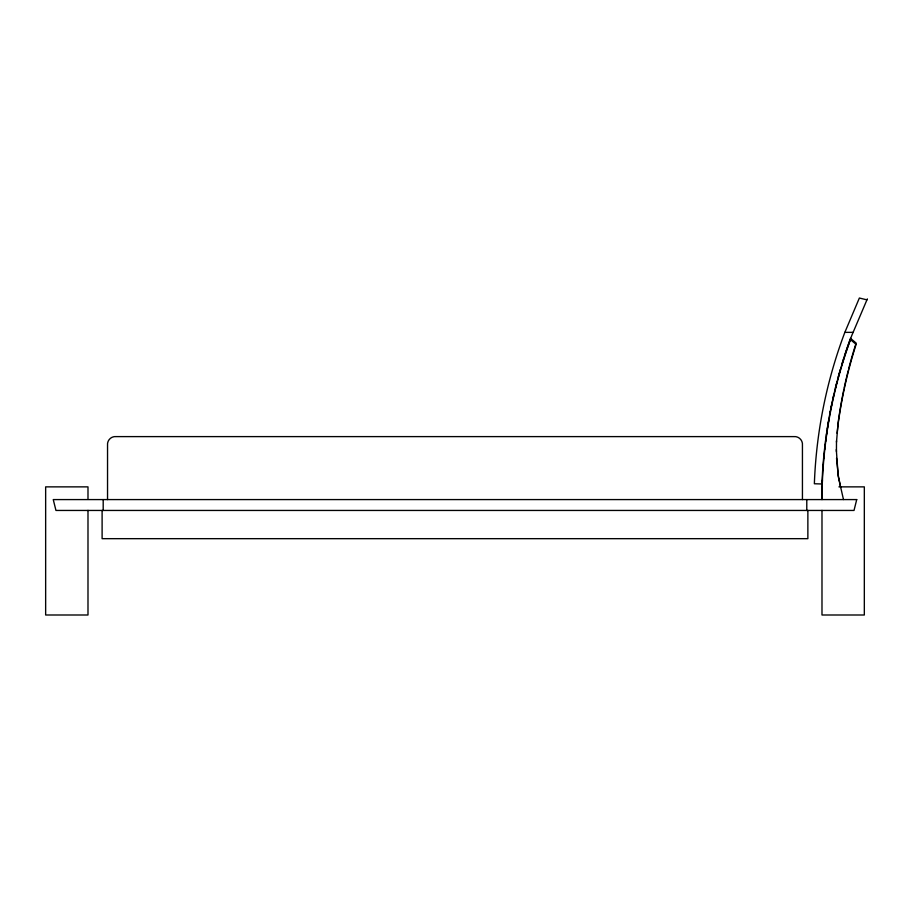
<?xml version="1.0" encoding="UTF-8"?>
<svg xmlns="http://www.w3.org/2000/svg" width="913" height="913" viewBox="0 0 913 913"><rect width="100%" height="100%" fill="white"/><g stroke="black" fill="none" stroke-linecap="round" stroke-linejoin="round"><path stroke-width="1.37" d="M836.491 440.842L836.445 451.661M836.491 442.132L838.1 422.959A463.621 463.621 0 0 1 843.886 389.292M837.084 433.253L838.1 424.248A463.621 463.621 0 0 1 856.12 344.361L850.494 339.636A470.138 470.138 0 0 0 821.985 498.293L821.974 499.582L821.985 496.992A470.138 470.138 0 0 1 822.385 480.17M866.905 299.852L859.373 298.026L844.799 332.48A477.739 477.739 0 0 0 814.362 483.753L821.985 483.981L822.51 472.672A470.138 470.138 0 0 1 851.852 335.322L867.35 298.893M844.856 332.355L852.982 332.355M838.921 486.869L864.326 486.869L864.326 614.997L821.985 614.997L821.985 510.378M843.475 499.548L838.225 476.426L836.308 449.595M840.633 487.474L838.225 475.125L836.536 458.235M821.985 486.869L821.985 498.521M807.868 510.447L807.868 538.67L102.108 538.67L102.108 510.447M806.784 499.582L806.784 510.447M802.436 499.582L802.436 445.293C803.006 440.328 798.727 436.037 793.751 436.608L116.225 436.608C111.249 436.037 106.969 440.328 107.54 445.293L107.54 499.582M103.192 499.582L103.192 510.447M87.99 498.521L87.99 486.869L45.65 486.869L45.65 614.997L87.99 614.997L87.99 510.378M822.921 469.853A470.138 470.138 0 0 1 823.275 464.694M823.8 458.258A470.138 470.138 0 0 1 824.154 454.4M824.679 449.264A470.138 470.138 0 0 1 825.112 445.407M825.569 441.561A470.138 470.138 0 0 1 825.9 438.993M826.413 435.159A470.138 470.138 0 0 1 826.779 432.602M827.349 428.768A470.138 470.138 0 0 1 827.737 426.211M828.148 423.666A470.138 470.138 0 0 1 828.787 419.843M829.928 413.486A470.138 470.138 0 0 1 830.408 410.941M831.161 407.141A470.138 470.138 0 0 1 832.2 402.085M832.747 399.552A470.138 470.138 0 0 1 833.866 394.519M835.361 388.23A470.138 470.138 0 0 1 836.936 381.965M838.248 376.966A470.138 470.138 0 0 1 840.337 369.503M841.786 364.549A470.138 470.138 0 0 1 844.08 357.143M844.468 355.91A470.138 470.138 0 0 1 850.494 338.335L856.12 343.06A463.621 463.621 0 0 0 848.542 369.32M844.171 387.957A463.621 463.621 0 0 1 846.579 377.286M846.899 375.962A463.621 463.621 0 0 1 848.211 370.644M856.725 499.582L854.02 510.447L55.955 510.447L53.251 499.582L856.725 499.582"/></g></svg>
